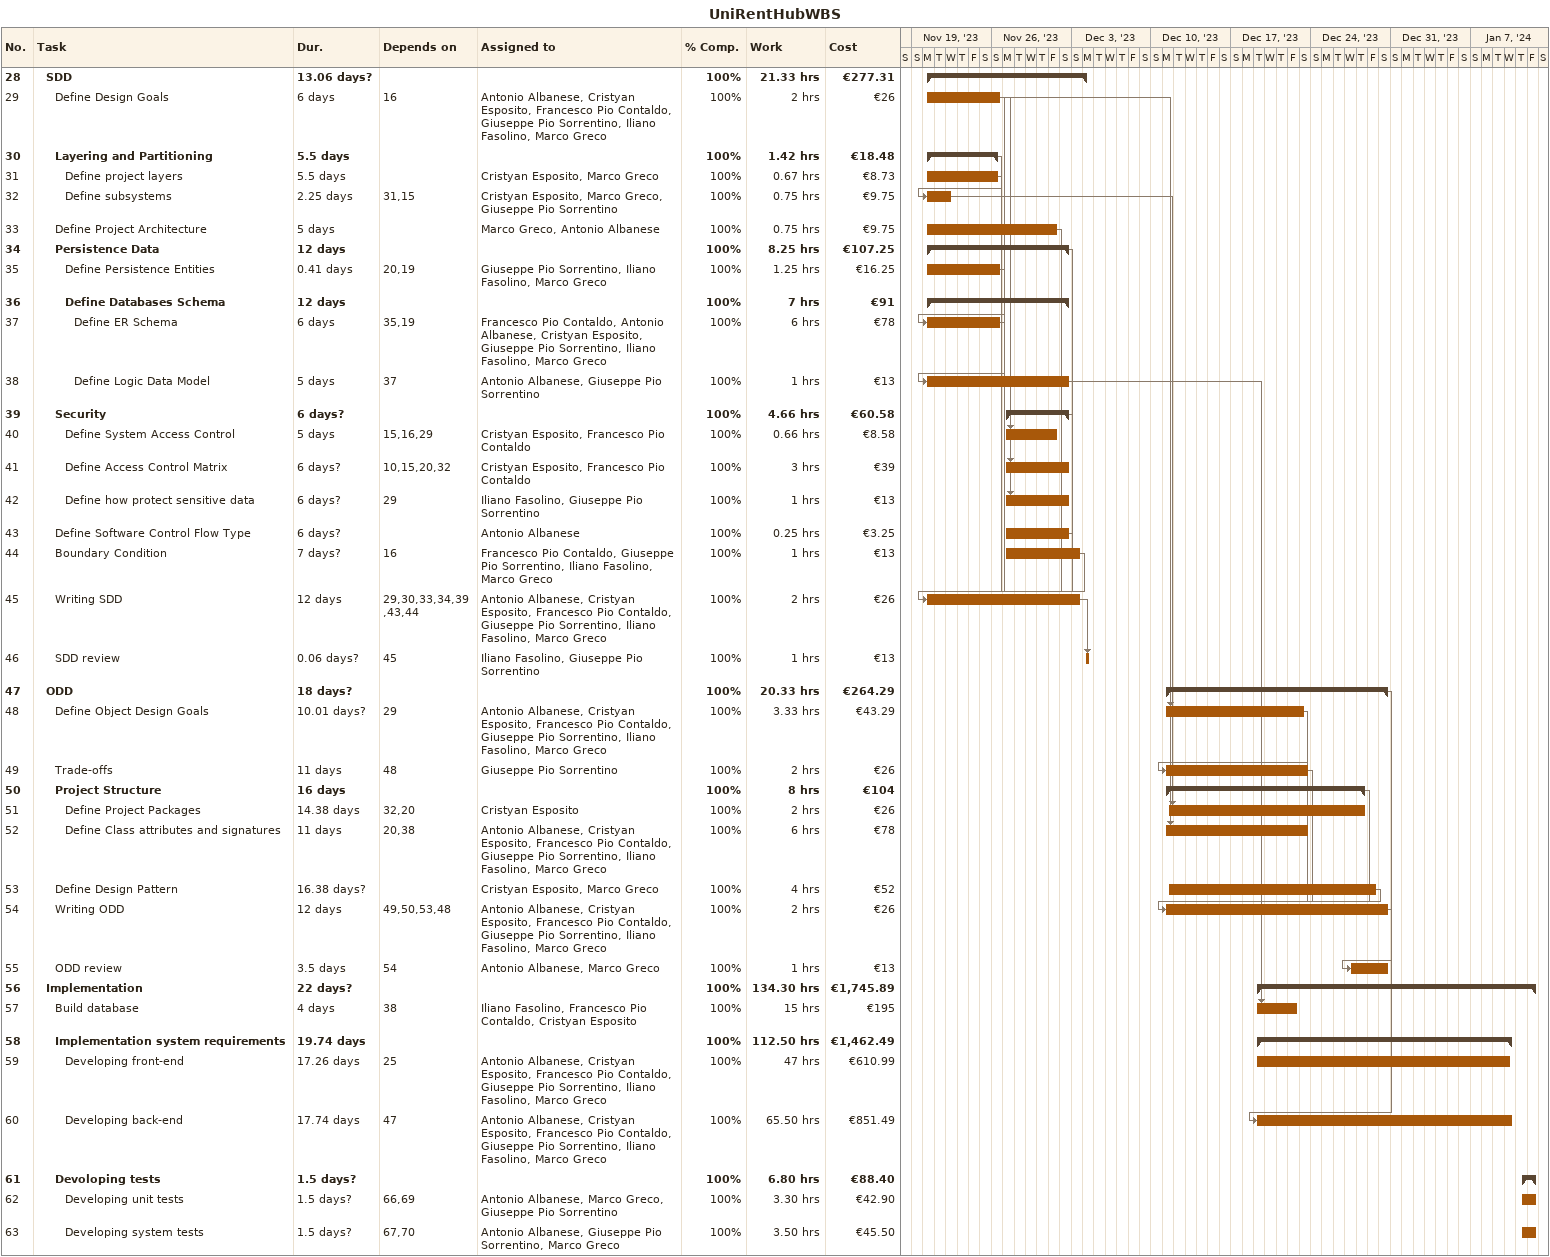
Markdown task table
UniRentHubWBS

| ID | Level | Task | Duration | Start | Finish | Predecessors | Resources | % complete | Work (h) | Cost (€) |
|---|---|---|---|---|---|---|---|---|---|---|
| 28 | 2 | **SDD** | 13.06d? | 2023-11-20 | 2023-12-04 |  |  | 100 | 21.33 | 277.31 |
| 29 | 3 | Define Design Goals | 6d | 2023-11-20 | 2023-11-26 | 16 | Antonio Albanese, Cristyan Esposito, Francesco Pio Contaldo, Giuseppe Pio Sorrentino, Iliano Fasolino, Marco Greco | 100 | 2 | 26 |
| 30 | 3 | **Layering and Partitioning** | 5.5d | 2023-11-20 | 2023-11-26 |  |  | 100 | 1.42 | 18.48 |
| 31 | 4 | Define project layers | 5.5d | 2023-11-20 | 2023-11-26 |  | Cristyan Esposito, Marco Greco | 100 | 0.67 | 8.73 |
| 32 | 4 | Define subsystems | 2.25d | 2023-11-20 | 2023-11-22 | 31, 15 | Cristyan Esposito, Marco Greco, Giuseppe Pio Sorrentino | 100 | 0.75 | 9.75 |
| 33 | 3 | Define Project Architecture | 5d | 2023-11-20 | 2023-12-01 |  | Marco Greco, Antonio Albanese | 100 | 0.75 | 9.75 |
| 34 | 3 | **Persistence Data** | 12d | 2023-11-20 | 2023-12-02 |  |  | 100 | 8.25 | 107.25 |
| 35 | 4 | Define Persistence Entities | 0.41d | 2023-11-20 | 2023-11-26 | 20, 19 | Giuseppe Pio Sorrentino, Iliano Fasolino, Marco Greco | 100 | 1.25 | 16.25 |
| 36 | 4 | **Define Databases Schema** | 12d | 2023-11-20 | 2023-12-02 |  |  | 100 | 7 | 91 |
| 37 | 5 | Define ER Schema | 6d | 2023-11-20 | 2023-11-26 | 35, 19 | Francesco Pio Contaldo, Antonio Albanese, Cristyan Esposito, Giuseppe Pio Sorrentino, Iliano Fasolino, Marco Greco | 100 | 6 | 78 |
| 38 | 5 | Define Logic Data Model | 5d | 2023-11-20 | 2023-12-02 | 37 | Antonio Albanese, Giuseppe Pio Sorrentino | 100 | 1 | 13 |
| 39 | 3 | **Security** | 6d? | 2023-11-27 | 2023-12-02 |  |  | 100 | 4.66 | 60.58 |
| 40 | 4 | Define System Access Control | 5d | 2023-11-27 | 2023-12-01 | 15, 16, 29 | Cristyan Esposito, Francesco Pio Contaldo | 100 | 0.66 | 8.58 |
| 41 | 4 | Define Access Control Matrix | 6d? | 2023-11-27 | 2023-12-02 | 10, 15, 20, 32 | Cristyan Esposito, Francesco Pio Contaldo | 100 | 3 | 39 |
| 42 | 4 | Define how protect sensitive data | 6d? | 2023-11-27 | 2023-12-02 | 29 | Iliano Fasolino, Giuseppe Pio Sorrentino | 100 | 1 | 13 |
| 43 | 3 | Define Software Control Flow Type | 6d? | 2023-11-27 | 2023-12-02 |  | Antonio Albanese | 100 | 0.25 | 3.25 |
| 44 | 3 | Boundary Condition | 7d? | 2023-11-27 | 2023-12-03 | 16 | Francesco Pio Contaldo, Giuseppe Pio Sorrentino, Iliano Fasolino, Marco Greco | 100 | 1 | 13 |
| 45 | 3 | Writing SDD | 12d | 2023-11-20 | 2023-12-03 | 29, 30, 33, 34, 39, 43, 44 | Antonio Albanese, Cristyan Esposito, Francesco Pio Contaldo, Giuseppe Pio Sorrentino, Iliano Fasolino, Marco Greco | 100 | 2 | 26 |
| 46 | 3 | SDD review | 0.06d? | 2023-12-04 | 2023-12-04 | 45 | Iliano Fasolino, Giuseppe Pio Sorrentino | 100 | 1 | 13 |
| 47 | 2 | **ODD** | 18d? | 2023-12-11 | 2023-12-30 |  |  | 100 | 20.33 | 264.29 |
| 48 | 3 | Define Object Design Goals | 10.01d? | 2023-12-11 | 2023-12-23 | 29 | Antonio Albanese, Cristyan Esposito, Francesco Pio Contaldo, Giuseppe Pio Sorrentino, Iliano Fasolino, Marco Greco | 100 | 3.33 | 43.29 |
| 49 | 3 | Trade-offs | 11d | 2023-12-11 | 2023-12-23 | 48 | Giuseppe Pio Sorrentino | 100 | 2 | 26 |
| 50 | 3 | **Project Structure** | 16d | 2023-12-11 | 2023-12-28 |  |  | 100 | 8 | 104 |
| 51 | 4 | Define Project Packages | 14.38d | 2023-12-11 | 2023-12-28 | 32, 20 | Cristyan Esposito | 100 | 2 | 26 |
| 52 | 4 | Define Class attributes and signatures | 11d | 2023-12-11 | 2023-12-23 | 20, 38 | Antonio Albanese, Cristyan Esposito, Francesco Pio Contaldo, Giuseppe Pio Sorrentino, Iliano Fasolino, Marco Greco | 100 | 6 | 78 |
| 53 | 3 | Define Design Pattern | 16.38d? | 2023-12-11 | 2023-12-29 |  | Cristyan Esposito, Marco Greco | 100 | 4 | 52 |
| 54 | 3 | Writing ODD | 12d | 2023-12-11 | 2023-12-30 | 49, 50, 53, 48 | Antonio Albanese, Cristyan Esposito, Francesco Pio Contaldo, Giuseppe Pio Sorrentino, Iliano Fasolino, Marco Greco | 100 | 2 | 26 |
| 55 | 3 | ODD review | 3.5d | 2023-12-27 | 2023-12-30 | 54 | Antonio Albanese, Marco Greco | 100 | 1 | 13 |
| 56 | 2 | **Implementation** | 22d? | 2023-12-19 | 2024-01-12 |  |  | 100 | 134.30 | 1745.89 |
| 57 | 3 | Build database | 4d | 2023-12-19 | 2023-12-22 | 38 | Iliano Fasolino, Francesco Pio Contaldo, Cristyan Esposito | 100 | 15 | 195 |
| 58 | 3 | **Implementation system requirements** | 19.74d | 2023-12-19 | 2024-01-10 |  |  | 100 | 112.50 | 1462.49 |
| 59 | 4 | Developing front-end | 17.26d | 2023-12-19 | 2024-01-10 | 25 | Antonio Albanese, Cristyan Esposito, Francesco Pio Contaldo, Giuseppe Pio Sorrentino, Iliano Fasolino, Marco Greco | 100 | 47 | 610.99 |
| 60 | 4 | Developing back-end | 17.74d | 2023-12-19 | 2024-01-10 | 47 | Antonio Albanese, Cristyan Esposito, Francesco Pio Contaldo, Giuseppe Pio Sorrentino, Iliano Fasolino, Marco Greco | 100 | 65.50 | 851.49 |
| 61 | 3 | **Devoloping tests** | 1.5d? | 2024-01-11 | 2024-01-12 |  |  | 100 | 6.80 | 88.40 |
| 62 | 4 | Developing unit tests | 1.5d? | 2024-01-11 | 2024-01-12 | 66, 69 | Antonio Albanese, Marco Greco, Giuseppe Pio Sorrentino | 100 | 3.30 | 42.90 |
| 63 | 4 | Developing system tests | 1.5d? | 2024-01-11 | 2024-01-12 | 67, 70 | Antonio Albanese, Giuseppe Pio Sorrentino, Marco Greco | 100 | 3.50 | 45.50 |
